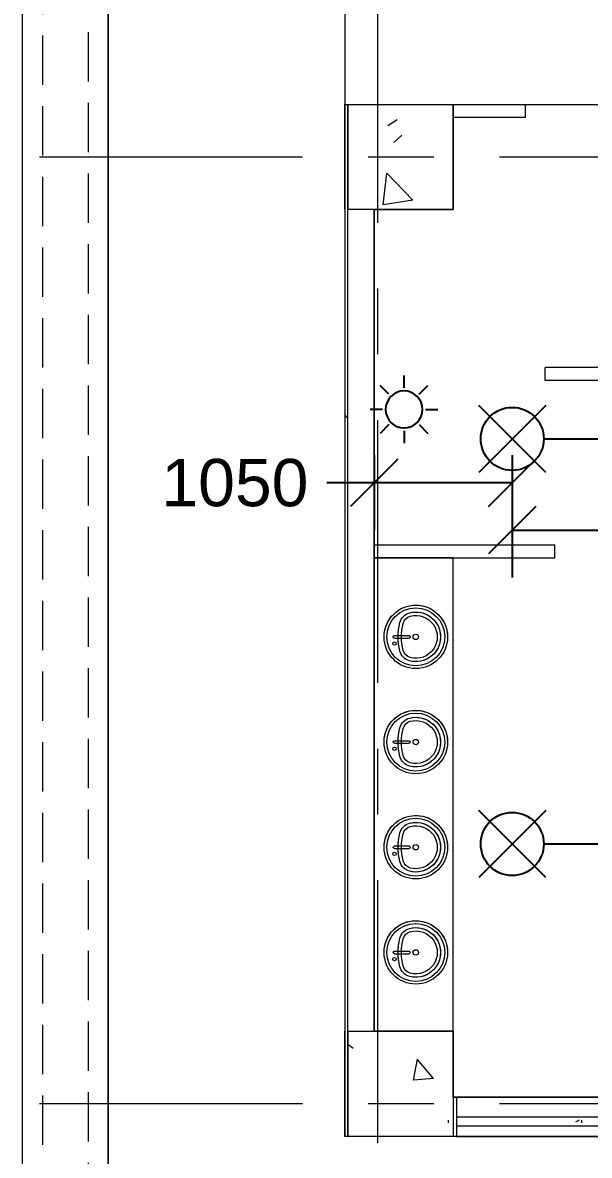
# Model space of a CAD drawing. Header units: millimetres. Extents: x -282761 to 137668, y -273845 to 94451.
# Drawn here: x -10279 to -5968, y -75618 to -67003 of the extents above; entities that cross this region are included whole.
import ezdxf

# ---------------------------------------------------------------- set-up
doc = ezdxf.new("R2010")
doc.units = ezdxf.units.MM
for name, pattern in [('BLK_2 - 1ST__2ND_STOREY_PLAN-archi clean_11 SEPT 2024$0$IDA - Grid Line', [3500, 2000, -500, 500, -500]), ('BLK_2 - 1ST__2ND_STOREY_PLAN-archi clean_11 SEPT 2024$0$IDA - Hidden 065', [537.5, 375, -162.5]), ('HIDDEN2', [4.7625, 3.175, -1.5875])]:
    doc.linetypes.add(name, pattern=pattern)
doc.layers.get('Defpoints').update_dxf_attribs({"color": 8})
for name, color, linetype, lineweight in [('BLK_2 - 1ST__2ND_STOREY_PLAN-archi clean_11 SEPT 2024$0$0-1', 8, 'Continuous', 5), ('BLK_2 - 1ST__2ND_STOREY_PLAN-archi clean_11 SEPT 2024$0$1599_DB_A_BLK2_HQ_R21- LINKVIEW_BLK2_1ST STOREY Toilet JOH$0$A-_DETA----_ED', 8, 'Continuous', 9), ('BLK_2 - 1ST__2ND_STOREY_PLAN-archi clean_11 SEPT 2024$0$1599_DB_A_BLK2_HQ_R21- LINKVIEW_BLK2_1ST STOREY Toilet JOH$0$M-_SANIFIXR_E', 8, 'Continuous', 9), ('BLK_2 - 1ST__2ND_STOREY_PLAN-archi clean_11 SEPT 2024$0$1599_DB_A_BLK2_HQ_R21- LINKVIEW_BLK2_1ST STOREY Toilet JOH$0$S-_COLN----_E', 8, 'Continuous', 9), ('BLK_2 - 1ST__2ND_STOREY_PLAN-archi clean_11 SEPT 2024$0$_CATCHMENT_DRAIN', 8, 'Continuous', 0), ('BLK_2 - 1ST__2ND_STOREY_PLAN-archi clean_11 SEPT 2024$0$_CATCHMENT_DRAIN_HD', 8, 'BLK_2 - 1ST__2ND_STOREY_PLAN-archi clean_11 SEPT 2024$0$IDA - Hidden 065', 0), ('BLK_2 - 1ST__2ND_STOREY_PLAN-archi clean_11 SEPT 2024$0$A-_FLOR----_E', 8, 'Continuous', 9), ('BLK_2 - 1ST__2ND_STOREY_PLAN-archi clean_11 SEPT 2024$0$A-_WALL----_H-2', 8, 'Continuous', 9), ('BLK_2 - 1ST__2ND_STOREY_PLAN-archi clean_11 SEPT 2024$0$S-_ANOTGRID_E-1', 8, 'BLK_2 - 1ST__2ND_STOREY_PLAN-archi clean_11 SEPT 2024$0$IDA - Grid Line', 9)]:
    doc.layers.add(name, color=color, linetype=linetype, lineweight=lineweight)
for name, color, linetype in [('DIM', 8, 'Continuous'), ('M-_SPRKBEAM_E-', 12, 'HIDDEN2'), ('M-_SPRKPIEX_E-', 1, 'Continuous'), ('M-FIRE----_E-', 12, 'Continuous')]:
    doc.layers.add(name, color=color, linetype=linetype)
doc.styles.get("Standard").update_dxf_attribs({"font": 'arial.ttf'})
doc.dimstyles.new('DIM 200', dxfattribs={"dimscale": 2000, "dimtxt": 0.18, "dimasz": 0.18, "dimexe": 0.18, "dimexo": 0.0625, "dimgap": 0.09, "dimtad": 0, "dimtih": 1, "dimtoh": 1, "dimdec": 0, "dimzin": 0, "dimdsep": 46, "dimtxsty": 'Standard', "dimblk": 'OBLIQUE', "dimcen": 0.09, "dimadec": 0, "dimazin": 0, "dimtfac": 1, "dimtdec": 0, "dimtofl": 0, "dimtmove": 0, "dimatfit": 3, "dimfxl": 1, "dimtolj": 1, "dimtzin": 0, "dimarcsym": 0})
pattern_1 = [(50, (132040.7, -42727.7), (1821.84, -159.39), [190.5, -2095.5]), (355, (132040.7, -42727.7), (-352.43, 1910.567), [152.4, -1676.4]), (100.451, (132192.5, -42741), (1469.426, 1751.166), [161.9, -1780.9]), (46.184, (132040.7, -42219.7), (2710.79, -420.43), [285.75, -3143.25]), (96.636, (132266.6, -42254.7), (2374.03, 2474.28), [242.85, -2671.35]), (351.184, (132040.7, -42219.7), (2374.05, 2474.25), [228.6, -2514.6]), (21, (132294.7, -42346.7), (1516.143, -1022.652), [190.5, -2095.5]), (326, (132294.7, -42346.7), (618.02, 1841.88), [152.4, -1676.4]), (71.451, (132421, -42432), (2134.17, 819.212), [161.9, -1780.9]), (37.5, (132040.66, -42727.7), (30.886, 845.5504), [83.82, -1572.26, 83.82, -1617.98, -1682.75]), (37.5, (132040.66, -42727.7), (30.886, 845.5504), [-3357.88, 83.82, -1598.93]), (7.5, (132040.7, -42727.7), (668.197, 1001.806), [83.82, -886.46, 83.82, -1534.16, -641.35]), (7.5, (132040.7, -42727.7), (668.197, 1001.806), [-2588.26, 83.82, -557.53]), (327.5, (131474.24, -42727.7), (1355.9093, -57.2896), [83.82, -551.18, 83.82, -1897.38, -2628.9]), (327.5, (131474.24, -42727.7), (1355.9093, -57.2896), [-2616.2, 83.82, -2545.08]), (317.5, (131220.2, -42727.7), (1481.293, 254.266), [83.82, -741.68, 83.82, -1231.9, -1866.9]), (317.5, (131220.2, -42727.7), (1481.293, 254.266), [-2141.22, 83.82, -1783.08])]

# ---------------------------------------------------------------- blocks, each defined once
blk = doc.blocks.new('Under B spk')
for p, q in [((318, -318), (-318, 318)), ((318, 318), (-318, -318))]:
    blk.add_line(p, q)
blk.add_circle((0, 0), 300)
blk = doc.blocks.new('*U15')
at = {"layer": 'M-FIRE----_E-'}
blk.add_line((-33.1, -33.1), (33.1, 33.1), dxfattribs=at)
blk = doc.blocks.new('*U14')
at = {"layer": 'M-FIRE----_E-', "color": 0, "linetype": 'ByBlock', "lineweight": -2, "transparency": 16777216}
for p, rotation in [((31604, 13668.6), 45), ((31455.1, 13606.9), 90), ((31393.4, 13458), 135), ((31814.6, 13458), 315.0000000000001), ((31455.1, 13309.1), 180), ((31604, 13247.4), 225.0000000000001), ((31752.9, 13309.1), 270)]:
    blk.add_blockref('*U15', p, dxfattribs=dict(at, rotation=rotation))
blk.add_blockref('*U15', (31752.9, 13606.9), dxfattribs=at)
blk = doc.blocks.new('Strobe Light')
at = {"layer": 'M-FIRE----_E-'}
blk.add_circle((0, 0), 140.4, dxfattribs=at)
blk.add_blockref('*U14', (-31604, -13458), dxfattribs=at)
blk = doc.blocks.new('_Oblique')
at = {"color": 0, "linetype": 'ByBlock', "lineweight": -2}
blk.add_line((-0.5, -0.5), (0.5, 0.5), dxfattribs=at)
blk = doc.blocks.new('*D118')
at = {"layer": 'Defpoints', "color": 0, "transparency": 16777216}
for p in [(-7604.3, -70165.9), (-6554.5, -70168.8), (-6554.5, -70503.6)]:
    blk.add_point(p, dxfattribs=at)
at = {"layer": 'DIM', "color": 0, "lineweight": -2, "transparency": 16777216}
for p, q in [((-7604.3, -70290.9), (-7604.3, -70863.6)), ((-6554.5, -70293.8), (-6554.5, -70863.6)), ((-7604.3, -70503.6), (-7964.3, -70503.6)), ((-6554.5, -70503.6), (-7604.3, -70503.6))]:
    blk.add_line(p, q, dxfattribs=at)
at = {"layer": 'DIM', "color": 0, "lineweight": -2, "transparency": 16777216, "xscale": 360, "yscale": 360, "zscale": 360, "rotation": 180}
blk.add_blockref('_Oblique', (-7604.3, -70503.6), dxfattribs=at)
at = {"layer": 'DIM', "color": 0, "lineweight": -2, "transparency": 16777216, "xscale": 360, "yscale": 360, "zscale": 360}
blk.add_blockref('_Oblique', (-6554.5, -70503.6), dxfattribs=at)
at = {"layer": 'DIM', "color": 0, "transparency": 16777216, "insert": (-8664.3, -70503.6), "char_height": 360, "attachment_point": 5}
blk.add_mtext('\\A1;1050', dxfattribs=at)
blk = doc.blocks.new('*D119')
at = {"layer": 'Defpoints', "color": 0, "transparency": 16777216}
for p in [(-3554.5, -69449.8), (-6554.5, -70168.8), (-3554.5, -70863.6)]:
    blk.add_point(p, dxfattribs=at)
at = {"layer": 'DIM', "color": 0, "lineweight": -2, "transparency": 16777216}
for p, q in [((-3554.5, -69574.8), (-3554.5, -71223.6)), ((-6554.5, -70293.8), (-6554.5, -71223.6)), ((-6554.5, -70863.6), (-5771.3, -70863.6)), ((-3554.5, -70863.6), (-4337.7, -70863.6))]:
    blk.add_line(p, q, dxfattribs=at)
at = {"layer": 'DIM', "color": 0, "lineweight": -2, "transparency": 16777216, "xscale": 360, "yscale": 360, "zscale": 360, "rotation": 180}
blk.add_blockref('_Oblique', (-6554.5, -70863.6), dxfattribs=at)
at = {"layer": 'DIM', "color": 0, "lineweight": -2, "transparency": 16777216, "xscale": 360, "yscale": 360, "zscale": 360}
blk.add_blockref('_Oblique', (-3554.5, -70863.6), dxfattribs=at)
at = {"layer": 'DIM', "color": 0, "transparency": 16777216, "insert": (-5054.5, -70715.3), "char_height": 360, "attachment_point": 5}
blk.add_mtext('\\A1;3000', dxfattribs=at)
blk = doc.blocks.new('BLK_2 - 1ST__2ND_STOREY_PLAN-archi clean_11 SEPT 2024$0$1599_DB_A_BLK2_HQ_R21_rvt-1-BLK 2 1ST STOREY PLAN')
at = {"layer": 'BLK_2 - 1ST__2ND_STOREY_PLAN-archi clean_11 SEPT 2024$0$A-_WALL----_H-2'}
h = blk.add_hatch(dxfattribs=at)
h.set_pattern_fill('FP_3', color=256, style=0, pattern_type=2)
h.set_pattern_definition([(0, (0, 0), (1016, 254), [83.82, -678.18, 83.82, -678.18, -4064]), (0, (0, 0), (1016, 254), [-1524, 83.82, -1440.18, 83.82, -678.18, -1778]), (0, (0, 0), (1016, 254), [-3810, 83.82, -424.18, 83.82, -1186.18]), (120, (381, 127), (-727.97045, 752.8818), [83.82, -678.18, 83.82, -678.18, -4064]), (120, (381, 127), (-727.97045, 752.8818), [-1524, 83.82, -1440.18, 83.82, -678.18, -1778]), (120, (381, 127), (-727.97045, 752.8818), [-3810, 83.82, -424.18, 83.82, -1186.18]), (240, (508, 635), (-288.02955, -1006.8818), [83.82, -678.18, 83.82, -678.18, -4064]), (240, (508, 635), (-288.02955, -1006.8818), [-1524, 83.82, -1440.18, 83.82, -678.18, -1778]), (240, (508, 635), (-288.02955, -1006.8818), [-3810, 83.82, -424.18, 83.82, -1186.18])])
h.paths.add_polyline_path([(-139086.4, -116002.4), (-139011.4, -116002.4), (-139011.4, -115785.7), (-139086.4, -115785.7), (-139086.4, -115810.7), (-139136.4, -115810.7), (-139136.4, -115977.4), (-139086.4, -115977.4)])
h.paths.add_polyline_path([(-139086.4, -114385.7), (-139011.4, -114385.7), (-139011.4, -114169), (-139086.4, -114169), (-139086.4, -114194), (-139136.4, -114194), (-139136.4, -114360.7), (-139086.4, -114360.7)])
h.paths.add_polyline_path([(-139078.9, -112769), (-139011.4, -112769), (-139011.4, -112552.4), (-139086.4, -112552.4), (-139086.4, -112577.4), (-139136.4, -112577.4), (-139136.4, -112744), (-139086.4, -112744), (-139086.4, -112769)])
h.paths.add_polyline_path([(-139011.4, -108952.4), (-139011.4, -108685.7), (-139086.4, -108685.7), (-139086.4, -108710.7), (-139136.4, -108710.7), (-139136.4, -108927.4), (-139086.4, -108927.4), (-139086.4, -108952.4), (-139068.6, -108952.4)])
h.paths.add_polyline_path([(-139086.4, -107285.7), (-139011.4, -107285.7), (-139011.4, -107036.5), (-139086.4, -107036.5), (-139086.4, -107061.5), (-139136.4, -107061.5), (-139136.4, -107260.7), (-139086.4, -107260.7)])
h.paths.add_polyline_path([(-139086.4, -105636.5), (-139011.4, -105636.5), (-139011.4, -105352.4), (-139086.4, -105352.4), (-139086.4, -105377.4), (-139136.4, -105377.4), (-139136.4, -105611.5), (-139086.4, -105611.5)])
at = {"layer": 'BLK_2 - 1ST__2ND_STOREY_PLAN-archi clean_11 SEPT 2024$0$A-_FLOR----_E'}
blk.add_line((-140936.4, -89227.4), (-140936.4, -119702.4), dxfattribs=at)
blk = doc.blocks.new('BLK_2 - 1ST__2ND_STOREY_PLAN-archi clean_11 SEPT 2024$0$1599_DB_A_BLK2_HQ_R21- LINKVIEW_BLK2_1ST STOREY Toilet JOH$0$Sink_Vanity_Round - Basin-V9-LINKVIEW_BLK2_1ST STOREY')
at = {"layer": 'BLK_2 - 1ST__2ND_STOREY_PLAN-archi clean_11 SEPT 2024$0$1599_DB_A_BLK2_HQ_R21- LINKVIEW_BLK2_1ST STOREY Toilet JOH$0$M-_SANIFIXR_E'}
for p, q in [((87.1, 247.1), (87.1, 136.3)), ((106.2, 247.1), (106.2, 136.3))]:
    blk.add_line(p, q, dxfattribs=at)
for centre, radius, start, end in [((96.7, 85.2), 241.3, 360, 180), ((96.7, 85.2), 241.3, 115.71429, 270), ((96.7, 85.2), 220.6, 90, 270), ((96.7, 85.2), 241.3, 90, 115.02099), ((96.7, 85.2), 241.3, 270, 90), ((96.7, 85.2), 220.6, 270, 90), ((147.5, 247.1), 12.7, 360, 180), ((12.4, 107.4), 101.6, 103.89645, 165.21155), ((12.4, 107.4), 101.6, 103.89645, 165.21155), ((12.4, 107.4), 76.2, 103.89645, 165.21155), ((96.7, -233), 452.3, 76.10355, 103.89645), ((96.7, -233), 452.3, 90, 103.89645), ((96.7, -233), 426.9, 76.10355, 103.89645), ((96.7, 247.1), 9.52, 360, 180), ((96.7, -233), 452.3, 76.10355, 90), ((147.5, 247.1), 12.7, 180, 0), ((180.9, 107.4), 76.2, 14.78845, 76.10355), ((180.9, 107.4), 101.6, 14.78845, 76.10355), ((180.9, 107.4), 101.6, 14.78845, 76.10355), ((96.7, 85.2), 188.7, 165.21155, 14.78845), ((96.7, 85.2), 188.7, 165.21155, 270), ((96.7, 85.2), 163.3, 165.21155, 14.78845), ((96.7, 85.2), 20.6, 360, 180), ((96.7, 136.3), 9.52, 180, 360), ((96.7, 85.2), 188.7, 270, 14.78845), ((96.7, 85.2), 241.3, 180, 360), ((96.7, 85.2), 20.6, 180, 360)]:
    blk.add_arc(centre, radius, start, end, dxfattribs=at)
blk = doc.blocks.new('BLK_2 - 1ST__2ND_STOREY_PLAN-archi clean_11 SEPT 2024')
at = {"layer": 'BLK_2 - 1ST__2ND_STOREY_PLAN-archi clean_11 SEPT 2024$0$1599_DB_A_BLK2_HQ_R21- LINKVIEW_BLK2_1ST STOREY Toilet JOH$0$S-_COLN----_E', "extrusion": (0, 0, -1)}
h = blk.add_hatch(dxfattribs=at)
h.set_pattern_fill('FP_1', color=256, style=0, pattern_type=2)
h.set_pattern_definition(pattern_1)
h.paths.add_polyline_path([(139111.4, -111152.4), (139111.4, -110352.4), (138311.4, -110352.4), (138311.4, -111152.4), (139079.1, -111152.4)], flags=0)
h = blk.add_hatch(dxfattribs=at)
h.set_pattern_fill('FP_1', color=256, style=0, pattern_type=2)
h.set_pattern_definition(pattern_1)
h.paths.add_polyline_path([(139111.4, -118202.4), (139111.4, -117402.4), (138311.4, -117402.4), (138311.4, -118202.4)], flags=0)
h = blk.add_hatch(dxfattribs=at)
h.set_pattern_fill('FP_2', color=256, angle=90, style=0, pattern_type=2)
h.set_pattern_definition([(90, (62919.52, -114488.08), (-254, 1016), [83.82, -678.18, 83.82, -678.18, -4064]), (90, (62919.52, -114488.08), (-254, 1016), [-1524, 83.82, -1440.18, 83.82, -678.18, -1778]), (90, (62919.52, -114488.08), (-254, 1016), [-3810, 83.82, -424.18, 83.82, -1186.18]), (210, (62792.52, -114107.08), (-752.8818, -727.97045), [83.82, -678.18, 83.82, -678.18, -4064]), (210, (62792.52, -114107.08), (-752.8818, -727.97045), [-1524, 83.82, -1440.18, 83.82, -678.18, -1778]), (210, (62792.52, -114107.08), (-752.8818, -727.97045), [-3810, 83.82, -424.18, 83.82, -1186.18]), (330, (62284.52, -113980.08), (1006.8818, -288.02955), [83.82, -678.18, 83.82, -678.18, -4064]), (330, (62284.52, -113980.08), (1006.8818, -288.02955), [-1524, 83.82, -1440.18, 83.82, -678.18, -1778]), (330, (62284.52, -113980.08), (1006.8818, -288.02955), [-3810, 83.82, -424.18, 83.82, -1186.18])])
h.paths.add_polyline_path([(138394.2, -118077.4), (135719.2, -118077.4), (135719.2, -118202.4), (138394.2, -118202.4), (138394.2, -118139.9)], flags=0)
at = {"layer": 'BLK_2 - 1ST__2ND_STOREY_PLAN-archi clean_11 SEPT 2024$0$1599_DB_A_BLK2_HQ_R21- LINKVIEW_BLK2_1ST STOREY Toilet JOH$0$A-_DETA----_ED'}
for points in [[(-135286.4, -117902.4), (-138286.4, -117902.4), (-138286.4, -118202.4), (-135286.4, -118202.4), (-135286.4, -117902.4)], [(-138286.4, -118051.6), (-135286.4, -118051.6)], [(-138286.4, -118121.3), (-135286.4, -118121.3)]]:
    blk.add_lwpolyline(points, dxfattribs=at)
at = {"layer": 'BLK_2 - 1ST__2ND_STOREY_PLAN-archi clean_11 SEPT 2024$0$1599_DB_A_BLK2_HQ_R21- LINKVIEW_BLK2_1ST STOREY Toilet JOH$0$S-_COLN----_E'}
for p, q in [((-140936.4, -89227.4), (-140936.4, -119702.4)), ((-139136.4, -96752.4), (-139136.4, -118202.4)), ((-139136.4, -111152.4), (-139136.4, -110352.4)), ((-139111.4, -111152.4), (-139111.4, -110352.4)), ((-139111.4, -110352.4), (-139111.4, -111152.4)), ((-139111.4, -117402.4), (-139111.4, -111152.4)), ((-137611.4, -112452.4), (-137611.4, -112352.4)), ((-138911.5, -113702.4), (-137536.4, -113702.4)), ((-138911.4, -113802.4), (-137536.4, -113802.4)), ((-139136.4, -118202.4), (-139136.4, -117402.4)), ((-139111.4, -117402.4), (-139111.4, -118202.4)), ((-139111.4, -118202.4), (-139111.4, -117402.4)), ((-138311.4, -117902.4), (-130586.4, -117902.4)), ((-139111.4, -118202.4), (-139136.4, -118202.4)), ((-128451.4, -118202.4), (-139111.4, -118202.4))]:
    blk.add_line(p, q, dxfattribs=at)
for points in [[(-138311.4, -110352.4), (-136561.4, -110352.4), (-136561.4, -109877.4), (-126736.4, -109877.4), (-126736.4, -110352.4), (-125011.4, -110352.4), (-125011.4, -111152.4), (-124411.4, -111152.4), (-124411.4, -117402.4), (-125011.4, -117402.4), (-125011.4, -117902.4), (-138311.4, -117902.4), (-138311.4, -117402.4), (-138911.4, -117402.4), (-138911.4, -111152.4), (-138311.4, -111152.4), (-138311.4, -110352.4)], [(-139136.4, -110352.4), (-138311.4, -110352.4)], [(-138311.4, -110352.4), (-137763.3, -110352.4), (-137763.3, -110452.4), (-138311.4, -110452.4)], [(-138311.4, -110352.4), (-138311.4, -111152.4)], [(-138311.4, -111152.4), (-139111.4, -111152.4)], [(-138911.4, -111152.4), (-138911.4, -117402.4)], [(-136561.4, -112352.4), (-137611.4, -112352.4)], [(-136436.4, -112452.4), (-137611.4, -112452.4)], [(-137536.4, -113802.4), (-137536.4, -113702.4)], [(-139111.4, -117402.4), (-138311.4, -117402.4)], [(-138311.4, -117402.4), (-138311.4, -118202.4)], [(-126661.4, -117902.4), (-138311.4, -117902.4)], [(-135611.4, -118202.4), (-138286.4, -118202.4)]]:
    blk.add_lwpolyline(points, dxfattribs=at)
blk.add_lwpolyline([(-138911.4, -117402.4), (-138311.4, -117402.4), (-138311.4, -113802.4), (-138911.4, -113802.4)], close=True, dxfattribs=at)
at = {"layer": 'BLK_2 - 1ST__2ND_STOREY_PLAN-archi clean_11 SEPT 2024$0$_CATCHMENT_DRAIN'}
for p, q in [((-141586.4, -120352.4), (-141586.4, -89252.4)), ((-140936.4, -119702.4), (-140936.4, -89252.4))]:
    blk.add_line(p, q, dxfattribs=at)
at = {"layer": 'BLK_2 - 1ST__2ND_STOREY_PLAN-archi clean_11 SEPT 2024$0$_CATCHMENT_DRAIN_HD'}
for p, q in [((-141436.4, -89402.4), (-141436.4, -120202.4)), ((-141086.4, -119852.4), (-141086.4, -89402.4))]:
    blk.add_line(p, q, dxfattribs=at)
at = {"layer": 'BLK_2 - 1ST__2ND_STOREY_PLAN-archi clean_11 SEPT 2024$0$S-_ANOTGRID_E-1'}
for p, q in [((-138886.4, -28753), (-138886.4, -124071.4)), ((-141458.5, -110752.4), (-97513.5, -110752.4)), ((-141458.5, -117952.4), (-97513.5, -117952.4))]:
    blk.add_line(p, q, dxfattribs=at)
at = {"layer": 'BLK_2 - 1ST__2ND_STOREY_PLAN-archi clean_11 SEPT 2024$0$0-1'}
blk.add_blockref('BLK_2 - 1ST__2ND_STOREY_PLAN-archi clean_11 SEPT 2024$0$1599_DB_A_BLK2_HQ_R21_rvt-1-BLK 2 1ST STOREY PLAN', (0, 0), dxfattribs=at)
at = {"layer": 'BLK_2 - 1ST__2ND_STOREY_PLAN-archi clean_11 SEPT 2024$0$1599_DB_A_BLK2_HQ_R21- LINKVIEW_BLK2_1ST STOREY Toilet JOH$0$S-_COLN----_E', "xscale": -1, "rotation": 90}
for p in [(-138510.3, -114305.7), (-138510.3, -115105.7), (-138510.3, -115905.7), (-138510.3, -116705.7)]:
    blk.add_blockref('BLK_2 - 1ST__2ND_STOREY_PLAN-archi clean_11 SEPT 2024$0$1599_DB_A_BLK2_HQ_R21- LINKVIEW_BLK2_1ST STOREY Toilet JOH$0$Sink_Vanity_Round - Basin-V9-LINKVIEW_BLK2_1ST STOREY', p, dxfattribs=at)

msp = doc.modelspace()

# ---------------------------------------------------------------- linework, layer by layer
at = {"layer": 'M-_SPRKBEAM_E-'}
msp.add_line((-6314.5, -73249.8), (-3794.5, -73249.8), dxfattribs=at)
at = {"layer": 'M-_SPRKPIEX_E-'}
msp.add_line((-6314.5, -70168.8), (-4749.3, -70168.8), dxfattribs=at)

# ---------------------------------------------------------------- block references
at = {"layer": 'BLK_2 - 1ST__2ND_STOREY_PLAN-archi clean_11 SEPT 2024$0$_CATCHMENT_DRAIN'}
msp.add_blockref('BLK_2 - 1ST__2ND_STOREY_PLAN-archi clean_11 SEPT 2024', (131307.1, 42727.7), dxfattribs=at)
at = {"layer": 'M-_SPRKPIEX_E-', "xscale": 0.8, "yscale": 0.8, "zscale": 0.8}
for p in [(-6554.5, -70168.8), (-6554.5, -73249.8)]:
    msp.add_blockref('Under B spk', p, dxfattribs=at)
at = {"layer": 'M-FIRE----_E-', "xscale": -1}
msp.add_blockref('Strobe Light', (-7378, -69944.6), dxfattribs=at)

# ---------------------------------------------------------------- dimensions: what is measured, and where the dimension line sits
at = {"layer": 'DIM'}
dim = msp.add_linear_dim(base=(-3554.5, -70863.6), p1=(-6554.5, -70168.8), p2=(-3554.5, -69449.8), dimstyle='DIM 200', override={"dimtmove": 1}, dxfattribs=at)
dim.commit()
dim.dimension.update_dxf_attribs({"geometry": '*D119', "text_midpoint": (-5054.5, -70715.3), "dimtype": 160})
dim = msp.add_linear_dim(base=(-6554.5, -70503.6), p1=(-7604.3, -70165.9), p2=(-6554.5, -70168.8), dimstyle='DIM 200', dxfattribs=at)
dim.commit()
dim.dimension.update_dxf_attribs({"geometry": '*D118', "text_midpoint": (-8664.3, -70503.6), "dimtype": 160})

doc.saveas('drawing.dxf')
